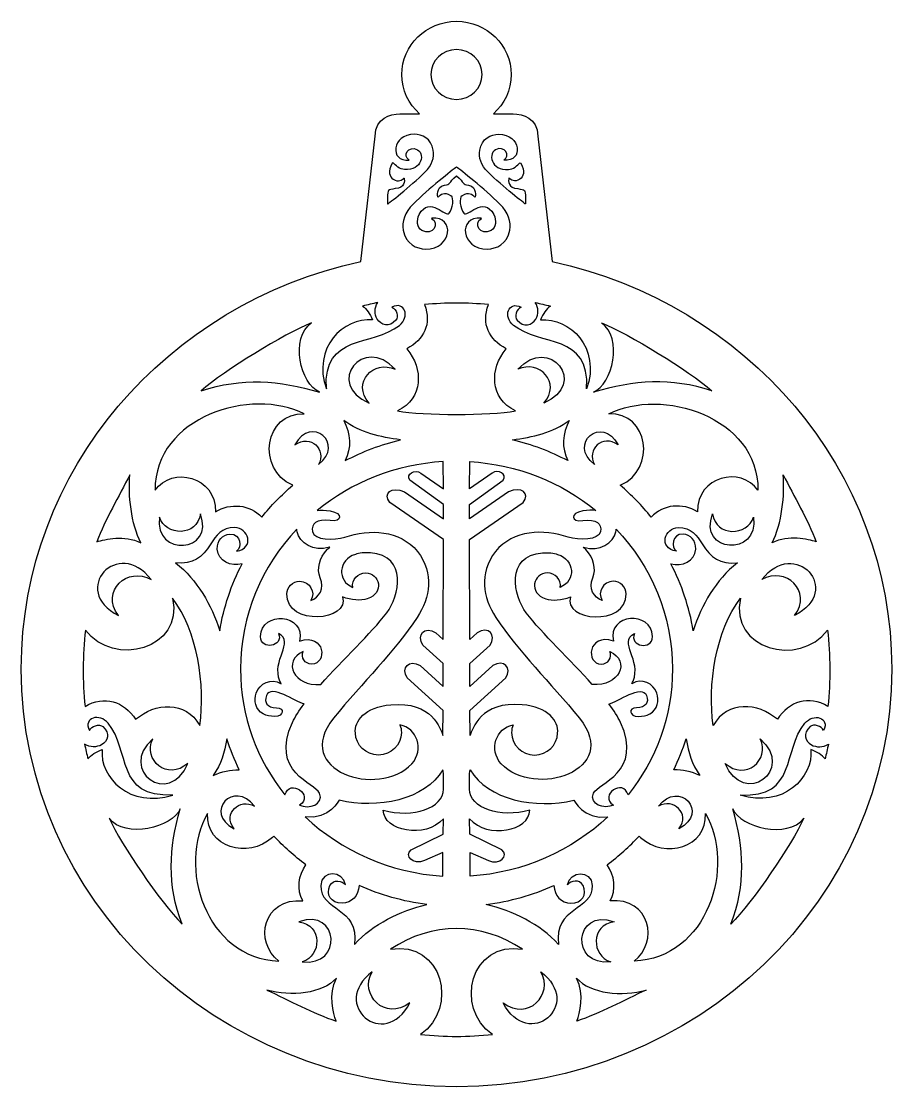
# Model space of a CAD drawing. Header units: centimetres. Extents: x -1 to 124, y -94 to 8.
# Drawn here: x 63.76 to 71.93, y -63.41 to -53.41 of the extents above; entities that cross this region are included whole.
import ezdxf

# ---------------------------------------------------------------- set-up
doc = ezdxf.new("R2010")
doc.units = ezdxf.units.CM
doc.header["$MEASUREMENT"] = 0
doc.layers.add('layer 1', color=7, linetype='Continuous')

msp = doc.modelspace()

# ---------------------------------------------------------------- linework, layer by layer
at = {"layer": 'layer 1', "color": 250}
for points, knots in [([(63.75733, -59.48548), (63.75733, -61.64847), (65.58525, -63.40239), (67.84198, -63.40713), (67.84198, -63.40713), (70.09871, -63.40239), (71.92663, -61.64847), (71.92663, -59.48548), (71.92663, -59.48548), (71.92663, -57.61791), (70.5639, -56.05541), (68.73909, -55.66032), (68.73909, -55.66032), (68.73909, -55.66032), (68.60687, -54.48497), (68.60687, -54.48497), (68.60687, -54.48497), (68.59901, -54.31297), (68.46616, -54.27706), (68.37303, -54.27573), (68.37303, -54.27573), (68.37303, -54.27573), (68.18838, -54.27546), (68.18838, -54.27546), (68.18838, -54.27546), (68.29093, -54.18411), (68.35526, -54.05275), (68.35526, -53.90677), (68.35526, -53.90677), (68.35526, -53.63082), (68.12546, -53.40713), (67.84198, -53.40713), (67.84198, -53.40713), (67.5585, -53.40713), (67.3287, -53.63082), (67.3287, -53.90677), (67.3287, -53.90677), (67.3287, -54.05275), (67.39303, -54.18411), (67.49558, -54.27546), (67.49558, -54.27546), (67.49558, -54.27546), (67.31093, -54.27573), (67.31093, -54.27573), (67.31093, -54.27573), (67.2178, -54.27706), (67.08495, -54.31297), (67.07709, -54.48497), (67.07709, -54.48497), (67.07709, -54.48497), (66.94487, -55.66032), (66.94487, -55.66032), (66.94487, -55.66032), (65.12006, -56.05541), (63.75733, -57.61791), (63.75733, -59.48548)], [0, 0, 0, 0, 0.0666667, 0.0666667, 0.0666667, 0.0666667, 0.1333333, 0.1333333, 0.1333333, 0.1333333, 0.2, 0.2, 0.2, 0.2, 0.2666667, 0.2666667, 0.2666667, 0.2666667, 0.3333333, 0.3333333, 0.3333333, 0.3333333, 0.4, 0.4, 0.4, 0.4, 0.4666667, 0.4666667, 0.4666667, 0.4666667, 0.5333333, 0.5333333, 0.5333333, 0.5333333, 0.6, 0.6, 0.6, 0.6, 0.6666667, 0.6666667, 0.6666667, 0.6666667, 0.7333333, 0.7333333, 0.7333333, 0.7333333, 0.8, 0.8, 0.8, 0.8, 0.8666667, 0.8666667, 0.8666667, 0.8666667, 1, 1, 1, 1]), ([(67.84198, -54.1406), (67.70932, -54.1406), (67.60178, -54.03591), (67.60178, -53.90677), (67.60178, -53.90677), (67.60178, -53.77763), (67.70932, -53.67295), (67.84198, -53.67295), (67.84198, -53.67295), (67.97464, -53.67295), (68.08218, -53.77763), (68.08218, -53.90677), (68.08218, -53.90677), (68.08218, -54.03591), (67.97464, -54.1406), (67.84198, -54.1406)], [0, 0, 0, 0, 0.2, 0.2, 0.2, 0.2, 0.4, 0.4, 0.4, 0.4, 0.6, 0.6, 0.6, 0.6, 1, 1, 1, 1]), ([(67.54496, -54.82357), (67.40843, -54.95862), (67.19715, -55.12129), (67.19715, -55.12129), (67.19715, -55.12129), (67.19715, -55.12129), (67.19572, -55.12022), (67.19572, -55.12022), (67.19572, -55.12022), (67.19572, -55.12022), (67.19572, -55.03748), (67.19572, -55.03748), (67.19572, -55.03748), (67.19572, -54.97934), (67.21014, -54.98906), (67.29688, -54.97198), (67.29688, -54.97198), (67.36846, -54.96178), (67.35364, -54.87346), (67.34727, -54.87893), (67.34727, -54.87893), (67.32961, -54.89416), (67.29979, -54.92243), (67.2467, -54.88902), (67.2467, -54.88902), (67.21785, -54.87086), (67.19269, -54.81164), (67.23906, -54.73902), (67.23906, -54.73902), (67.25037, -54.7213), (67.27365, -54.77863), (67.32353, -54.79183), (67.32353, -54.79183), (67.4975, -54.83786), (67.55866, -54.66098), (67.47566, -54.61377), (67.47566, -54.61377), (67.39047, -54.56531), (67.33037, -54.67287), (67.39909, -54.7092), (67.39909, -54.7092), (67.39986, -54.7096), (67.39893, -54.71046), (67.39876, -54.71047), (67.39876, -54.71047), (67.20924, -54.73026), (67.23589, -54.4636), (67.44736, -54.46776), (67.44736, -54.46776), (67.51609, -54.46914), (67.60487, -54.50507), (67.62408, -54.61783), (67.62408, -54.61783), (67.63507, -54.68234), (67.61267, -54.75659), (67.54496, -54.82357)], [0, 0, 0, 0, 0.0666667, 0.0666667, 0.0666667, 0.0666667, 0.1333333, 0.1333333, 0.1333333, 0.1333333, 0.2, 0.2, 0.2, 0.2, 0.2666667, 0.2666667, 0.2666667, 0.2666667, 0.3333333, 0.3333333, 0.3333333, 0.3333333, 0.4, 0.4, 0.4, 0.4, 0.4666667, 0.4666667, 0.4666667, 0.4666667, 0.5333333, 0.5333333, 0.5333333, 0.5333333, 0.6, 0.6, 0.6, 0.6, 0.6666667, 0.6666667, 0.6666667, 0.6666667, 0.7333333, 0.7333333, 0.7333333, 0.7333333, 0.8, 0.8, 0.8, 0.8, 0.8666667, 0.8666667, 0.8666667, 0.8666667, 1, 1, 1, 1]), ([(68.139, -54.82357), (68.27553, -54.95862), (68.48681, -55.12129), (68.48681, -55.12129), (68.48681, -55.12129), (68.48681, -55.12129), (68.48824, -55.12022), (68.48824, -55.12022), (68.48824, -55.12022), (68.48824, -55.12022), (68.48824, -55.03748), (68.48824, -55.03748), (68.48824, -55.03748), (68.48824, -54.97934), (68.47382, -54.98906), (68.38708, -54.97198), (68.38708, -54.97198), (68.3155, -54.96178), (68.33032, -54.87346), (68.33669, -54.87893), (68.33669, -54.87893), (68.35435, -54.89416), (68.38417, -54.92243), (68.43726, -54.88902), (68.43726, -54.88902), (68.46611, -54.87086), (68.49127, -54.81164), (68.4449, -54.73902), (68.4449, -54.73902), (68.43359, -54.7213), (68.41031, -54.77863), (68.36043, -54.79183), (68.36043, -54.79183), (68.18646, -54.83786), (68.1253, -54.66098), (68.2083, -54.61377), (68.2083, -54.61377), (68.29349, -54.56531), (68.35359, -54.67287), (68.28487, -54.7092), (68.28487, -54.7092), (68.2841, -54.7096), (68.28503, -54.71046), (68.2852, -54.71047), (68.2852, -54.71047), (68.47472, -54.73026), (68.44807, -54.4636), (68.2366, -54.46776), (68.2366, -54.46776), (68.16787, -54.46914), (68.07909, -54.50507), (68.05988, -54.61783), (68.05988, -54.61783), (68.04889, -54.68234), (68.07129, -54.75659), (68.139, -54.82357)], [0, 0, 0, 0, 0.0666667, 0.0666667, 0.0666667, 0.0666667, 0.1333333, 0.1333333, 0.1333333, 0.1333333, 0.2, 0.2, 0.2, 0.2, 0.2666667, 0.2666667, 0.2666667, 0.2666667, 0.3333333, 0.3333333, 0.3333333, 0.3333333, 0.4, 0.4, 0.4, 0.4, 0.4666667, 0.4666667, 0.4666667, 0.4666667, 0.5333333, 0.5333333, 0.5333333, 0.5333333, 0.6, 0.6, 0.6, 0.6, 0.6666667, 0.6666667, 0.6666667, 0.6666667, 0.7333333, 0.7333333, 0.7333333, 0.7333333, 0.8, 0.8, 0.8, 0.8, 0.8666667, 0.8666667, 0.8666667, 0.8666667, 1, 1, 1, 1]), ([(67.84198, -54.85904), (67.76231, -54.92263), (67.79112, -54.93784), (67.73004, -54.94596), (67.73004, -54.94596), (67.64495, -54.95726), (67.66265, -55.06293), (67.67021, -55.05642), (67.67021, -55.05642), (67.69119, -55.03837), (67.72658, -55.00479), (67.7896, -55.04445), (67.7896, -55.04445), (67.82386, -55.06601), (67.80478, -55.16051), (67.77433, -55.20821), (67.77433, -55.20821), (67.74387, -55.25591), (67.58827, -55.03683), (67.49287, -55.22024), (67.49287, -55.22024), (67.46407, -55.27562), (67.4695, -55.34371), (67.51781, -55.3712), (67.51781, -55.3712), (67.61894, -55.42872), (67.69026, -55.30104), (67.6087, -55.25791), (67.6087, -55.25791), (67.60779, -55.25744), (67.6089, -55.25641), (67.60908, -55.2564), (67.60908, -55.2564), (67.83408, -55.2329), (67.80242, -55.54946), (67.55139, -55.54452), (67.55139, -55.54452), (67.4698, -55.5429), (67.36441, -55.50026), (67.34161, -55.36639), (67.34161, -55.36639), (67.32857, -55.28979), (67.35516, -55.20166), (67.43553, -55.12214), (67.43553, -55.12214), (67.58228, -54.97699), (67.80178, -54.80497), (67.84198, -54.77372), (67.84198, -54.77372), (67.88218, -54.80497), (68.10168, -54.97699), (68.24843, -55.12214), (68.24843, -55.12214), (68.3288, -55.20166), (68.35539, -55.28979), (68.34235, -55.36639), (68.34235, -55.36639), (68.31955, -55.50026), (68.21416, -55.5429), (68.13257, -55.54452), (68.13257, -55.54452), (67.88154, -55.54946), (67.84988, -55.2329), (68.07488, -55.2564), (68.07488, -55.2564), (68.07506, -55.25641), (68.07617, -55.25744), (68.07526, -55.25791), (68.07526, -55.25791), (67.9937, -55.30104), (68.06502, -55.42872), (68.16615, -55.3712), (68.16615, -55.3712), (68.21446, -55.34371), (68.21989, -55.27562), (68.19109, -55.22024), (68.19109, -55.22024), (68.09569, -55.03683), (67.94009, -55.25591), (67.90963, -55.20821), (67.90963, -55.20821), (67.87918, -55.16051), (67.8601, -55.06601), (67.89436, -55.04445), (67.89436, -55.04445), (67.95738, -55.00479), (67.99277, -55.03837), (68.01375, -55.05642), (68.01375, -55.05642), (68.02131, -55.06293), (68.03901, -54.95726), (67.95392, -54.94596), (67.95392, -54.94596), (67.89284, -54.93784), (67.92165, -54.92263), (67.84198, -54.85904)], [0, 0, 0, 0, 0.04, 0.04, 0.04, 0.04, 0.08, 0.08, 0.08, 0.08, 0.12, 0.12, 0.12, 0.12, 0.16, 0.16, 0.16, 0.16, 0.2, 0.2, 0.2, 0.2, 0.24, 0.24, 0.24, 0.24, 0.28, 0.28, 0.28, 0.28, 0.32, 0.32, 0.32, 0.32, 0.36, 0.36, 0.36, 0.36, 0.4, 0.4, 0.4, 0.4, 0.44, 0.44, 0.44, 0.44, 0.48, 0.48, 0.48, 0.48, 0.52, 0.52, 0.52, 0.52, 0.56, 0.56, 0.56, 0.56, 0.6, 0.6, 0.6, 0.6, 0.64, 0.64, 0.64, 0.64, 0.68, 0.68, 0.68, 0.68, 0.72, 0.72, 0.72, 0.72, 0.76, 0.76, 0.76, 0.76, 0.8, 0.8, 0.8, 0.8, 0.84, 0.84, 0.84, 0.84, 0.88, 0.88, 0.88, 0.88, 0.92, 0.92, 0.92, 0.92, 1, 1, 1, 1]), ([(67.30664, -56.26119), (67.05776, -56.46098), (66.58718, -56.33678), (66.6205, -56.85801), (66.6205, -56.85801), (66.48366, -56.47025), (66.78196, -56.18513), (67.05312, -56.20877), (67.05312, -56.20877), (67.03009, -56.14996), (66.99788, -56.10806), (66.9603, -56.07995), (66.9603, -56.07995), (67.00745, -56.06801), (67.05503, -56.05716), (67.1029, -56.04706), (67.1029, -56.04706), (67.06931, -56.09696), (67.07097, -56.15884), (67.09823, -56.20252), (67.09823, -56.20252), (67.13264, -56.25763), (67.2101, -56.28468), (67.27332, -56.21233), (67.27332, -56.21233), (67.30114, -56.18052), (67.28035, -56.10701), (67.23587, -56.08971), (67.23587, -56.08971), (67.35939, -56.02888), (67.40589, -56.18148), (67.30664, -56.26119)], [0, 0, 0, 0, 0.1111111, 0.1111111, 0.1111111, 0.1111111, 0.2222222, 0.2222222, 0.2222222, 0.2222222, 0.3333333, 0.3333333, 0.3333333, 0.3333333, 0.4444444, 0.4444444, 0.4444444, 0.4444444, 0.5555556, 0.5555556, 0.5555556, 0.5555556, 0.6666667, 0.6666667, 0.6666667, 0.6666667, 0.7777778, 0.7777778, 0.7777778, 0.7777778, 1, 1, 1, 1]), ([(67.2888, -57.06312), (67.53202, -56.94743), (67.53193, -56.66942), (67.37546, -56.48141), (67.37546, -56.48141), (67.53575, -56.39266), (67.61318, -56.24939), (67.54082, -56.06609), (67.54082, -56.06609), (67.74507, -56.04737), (67.93889, -56.04737), (68.14314, -56.06609), (68.14314, -56.06609), (68.07078, -56.24939), (68.14821, -56.39266), (68.3085, -56.48141), (68.3085, -56.48141), (68.15203, -56.66942), (68.15194, -56.94743), (68.39516, -57.06312), (68.39516, -57.06312), (68.15589, -57.10953), (67.52807, -57.10953), (67.2888, -57.06312)], [0, 0, 0, 0, 0.1428571, 0.1428571, 0.1428571, 0.1428571, 0.2857143, 0.2857143, 0.2857143, 0.2857143, 0.4285714, 0.4285714, 0.4285714, 0.4285714, 0.5714286, 0.5714286, 0.5714286, 0.5714286, 0.7142857, 0.7142857, 0.7142857, 0.7142857, 1, 1, 1, 1]), ([(68.37732, -56.26119), (68.6262, -56.46098), (69.09678, -56.33678), (69.06346, -56.85801), (69.06346, -56.85801), (69.2003, -56.47025), (68.902, -56.18513), (68.63084, -56.20877), (68.63084, -56.20877), (68.65387, -56.14996), (68.68608, -56.10806), (68.72366, -56.07995), (68.72366, -56.07995), (68.67651, -56.06801), (68.62893, -56.05716), (68.58106, -56.04706), (68.58106, -56.04706), (68.61465, -56.09696), (68.61299, -56.15884), (68.58573, -56.20252), (68.58573, -56.20252), (68.55132, -56.25763), (68.47386, -56.28468), (68.41064, -56.21233), (68.41064, -56.21233), (68.38282, -56.18052), (68.40361, -56.10701), (68.44809, -56.08971), (68.44809, -56.08971), (68.32457, -56.02888), (68.27807, -56.18148), (68.37732, -56.26119)], [0, 0, 0, 0, 0.1111111, 0.1111111, 0.1111111, 0.1111111, 0.2222222, 0.2222222, 0.2222222, 0.2222222, 0.3333333, 0.3333333, 0.3333333, 0.3333333, 0.4444444, 0.4444444, 0.4444444, 0.4444444, 0.5555556, 0.5555556, 0.5555556, 0.5555556, 0.6666667, 0.6666667, 0.6666667, 0.6666667, 0.7777778, 0.7777778, 0.7777778, 0.7777778, 1, 1, 1, 1]), ([(65.44499, -56.8771), (65.66506, -56.68337), (66.22096, -56.34265), (66.48184, -56.23676), (66.48184, -56.23676), (66.27652, -56.3817), (66.37559, -56.81164), (66.55736, -56.8885), (66.55736, -56.8885), (66.17877, -56.77549), (65.82531, -56.74798), (65.44499, -56.8771)], [0, 0, 0, 0, 0.25, 0.25, 0.25, 0.25, 0.5, 0.5, 0.5, 0.5, 1, 1, 1, 1]), ([(70.23897, -56.8771), (70.0189, -56.68337), (69.463, -56.34265), (69.20212, -56.23676), (69.20212, -56.23676), (69.40744, -56.3817), (69.30837, -56.81164), (69.1266, -56.8885), (69.1266, -56.8885), (69.50519, -56.77549), (69.85865, -56.74798), (70.23897, -56.8771)], [0, 0, 0, 0, 0.25, 0.25, 0.25, 0.25, 0.5, 0.5, 0.5, 0.5, 1, 1, 1, 1]), ([(67.26499, -56.67364), (67.06719, -56.57889), (66.8519, -56.80011), (67.02315, -56.99039), (67.02315, -56.99039), (66.59784, -56.81215), (66.97035, -56.34508), (67.26499, -56.67364)], [0, 0, 0, 0, 0.3333333, 0.3333333, 0.3333333, 0.3333333, 1, 1, 1, 1]), ([(68.41897, -56.67364), (68.61677, -56.57889), (68.83206, -56.80011), (68.66081, -56.99039), (68.66081, -56.99039), (69.08612, -56.81215), (68.71361, -56.34508), (68.41897, -56.67364)], [0, 0, 0, 0, 0.3333333, 0.3333333, 0.3333333, 0.3333333, 1, 1, 1, 1]), ([(65.58049, -58.01116), (65.58501, -57.67688), (65.17492, -57.57844), (65.01271, -57.80952), (65.01271, -57.80952), (65.00703, -57.11581), (65.9247, -56.83827), (66.4114, -57.0925), (66.4114, -57.0925), (66.04209, -57.07304), (65.95873, -57.61146), (66.30441, -57.7624), (66.30441, -57.7624), (66.19854, -57.85346), (66.10111, -57.95359), (66.0134, -58.06144), (66.0134, -58.06144), (65.90436, -57.93996), (65.71661, -57.9252), (65.58049, -58.01116)], [0, 0, 0, 0, 0.1666667, 0.1666667, 0.1666667, 0.1666667, 0.3333333, 0.3333333, 0.3333333, 0.3333333, 0.5, 0.5, 0.5, 0.5, 0.6666667, 0.6666667, 0.6666667, 0.6666667, 1, 1, 1, 1]), ([(70.10347, -58.01116), (70.09895, -57.67688), (70.50904, -57.57844), (70.67125, -57.80952), (70.67125, -57.80952), (70.67693, -57.11581), (69.75926, -56.83827), (69.27256, -57.0925), (69.27256, -57.0925), (69.64187, -57.07304), (69.72523, -57.61146), (69.37955, -57.7624), (69.37955, -57.7624), (69.48542, -57.85346), (69.58285, -57.95359), (69.67056, -58.06144), (69.67056, -58.06144), (69.7796, -57.93996), (69.96735, -57.9252), (70.10347, -58.01116)], [0, 0, 0, 0, 0.1666667, 0.1666667, 0.1666667, 0.1666667, 0.3333333, 0.3333333, 0.3333333, 0.3333333, 0.5, 0.5, 0.5, 0.5, 0.6666667, 0.6666667, 0.6666667, 0.6666667, 1, 1, 1, 1]), ([(66.32563, -57.38401), (66.47523, -57.09621), (66.80148, -57.37586), (66.54734, -57.56617), (66.54734, -57.56617), (66.62562, -57.43286), (66.47282, -57.27336), (66.32563, -57.38401)], [0, 0, 0, 0, 0.3333333, 0.3333333, 0.3333333, 0.3333333, 1, 1, 1, 1]), ([(69.35833, -57.38401), (69.20873, -57.09621), (68.88248, -57.37586), (69.13662, -57.56617), (69.13662, -57.56617), (69.05834, -57.43286), (69.21114, -57.27336), (69.35833, -57.38401)], [0, 0, 0, 0, 0.3333333, 0.3333333, 0.3333333, 0.3333333, 1, 1, 1, 1]), ([(67.31718, -57.33518), (67.13398, -57.37984), (66.95956, -57.44603), (66.79688, -57.53083), (66.79688, -57.53083), (66.85834, -57.4143), (66.84606, -57.27568), (66.78354, -57.15252), (66.78354, -57.15252), (66.93462, -57.27012), (67.13141, -57.31058), (67.31718, -57.33518)], [0, 0, 0, 0, 0.25, 0.25, 0.25, 0.25, 0.5, 0.5, 0.5, 0.5, 1, 1, 1, 1]), ([(68.36678, -57.33518), (68.54998, -57.37984), (68.7244, -57.44603), (68.88708, -57.53083), (68.88708, -57.53083), (68.82562, -57.4143), (68.8379, -57.27568), (68.90042, -57.15252), (68.90042, -57.15252), (68.74934, -57.27012), (68.55255, -57.31058), (68.36678, -57.33518)], [0, 0, 0, 0, 0.25, 0.25, 0.25, 0.25, 0.5, 0.5, 0.5, 0.5, 1, 1, 1, 1]), ([(67.31135, -60.01129), (67.47335, -60.04184), (67.53888, -60.24005), (67.42367, -60.3767), (67.42367, -60.3767), (67.10468, -60.70683), (66.29352, -60.44033), (66.68801, -59.94871), (66.68801, -59.94871), (66.96183, -59.60741), (67.26151, -59.32798), (67.47131, -59.00283), (67.47131, -59.00283), (67.59554, -58.81032), (67.6347, -58.59669), (67.47641, -58.38246), (67.47641, -58.38246), (67.30876, -58.1817), (67.02679, -58.16896), (66.79267, -58.24899), (66.79267, -58.24899), (66.69622, -58.28195), (66.5048, -58.27759), (66.49004, -58.19576), (66.49004, -58.19576), (66.47679, -58.12222), (66.52708, -58.07441), (66.65517, -58.09423), (66.65517, -58.09423), (66.76834, -58.11176), (66.78077, -58.02185), (66.65499, -58.00299), (66.65499, -58.00299), (66.61129, -57.99646), (66.57052, -57.99431), (66.53297, -57.99861), (66.53297, -57.99861), (66.85661, -57.73518), (67.26731, -57.56701), (67.71798, -57.5393), (67.71798, -57.5393), (67.71798, -57.5393), (67.71888, -57.79599), (67.71888, -57.79599), (67.71888, -57.79599), (67.71888, -57.79599), (67.50775, -57.64902), (67.50775, -57.64902), (67.50775, -57.64902), (67.45136, -57.60417), (67.3628, -57.65902), (67.40384, -57.71267), (67.40384, -57.71267), (67.40384, -57.71267), (67.71982, -57.94294), (67.71982, -57.94294), (67.71982, -57.94294), (67.71982, -57.94294), (67.71844, -58.07549), (67.71844, -58.07549), (67.71844, -58.07549), (67.71844, -58.07549), (67.35259, -57.82342), (67.35259, -57.82342), (67.35259, -57.82342), (67.23228, -57.76788), (67.14772, -57.84198), (67.21498, -57.92264), (67.21498, -57.92264), (67.21498, -57.92264), (67.72038, -58.27087), (67.72038, -58.27087), (67.72038, -58.27087), (67.72038, -58.27087), (67.71744, -59.2099), (67.71744, -59.2099), (67.71744, -59.2099), (67.71744, -59.2099), (67.6472, -59.14586), (67.6472, -59.14586), (67.6472, -59.14586), (67.5407, -59.08081), (67.46587, -59.16759), (67.52539, -59.26203), (67.52539, -59.26203), (67.52539, -59.26203), (67.71673, -59.43644), (67.71673, -59.43644), (67.71673, -59.43644), (67.71673, -59.43644), (67.71605, -59.65051), (67.71605, -59.65051), (67.71605, -59.65051), (67.71605, -59.65051), (67.50069, -59.45421), (67.50069, -59.45421), (67.50069, -59.45421), (67.39419, -59.38915), (67.31935, -59.47593), (67.37888, -59.57039), (67.37888, -59.57039), (67.37888, -59.57039), (67.71534, -59.87708), (67.71534, -59.87708), (67.71534, -59.87708), (67.71534, -59.87708), (67.71461, -60.11207), (67.71461, -60.11207), (67.71461, -60.11207), (67.69124, -60.04969), (67.6146, -59.78714), (67.22718, -59.82147), (67.22718, -59.82147), (66.97698, -59.84366), (66.88137, -59.97667), (66.89339, -60.0882), (66.89339, -60.0882), (66.89575, -60.20213), (66.99137, -60.29379), (67.10898, -60.29379), (67.10898, -60.29379), (67.22806, -60.29379), (67.32461, -60.1998), (67.32461, -60.08389), (67.32461, -60.08389), (67.32461, -60.05837), (67.31993, -60.03391), (67.31135, -60.01129)], [0, 0, 0, 0, 0.030303, 0.030303, 0.030303, 0.030303, 0.0606061, 0.0606061, 0.0606061, 0.0606061, 0.0909091, 0.0909091, 0.0909091, 0.0909091, 0.1212121, 0.1212121, 0.1212121, 0.1212121, 0.1515152, 0.1515152, 0.1515152, 0.1515152, 0.1818182, 0.1818182, 0.1818182, 0.1818182, 0.2121212, 0.2121212, 0.2121212, 0.2121212, 0.2424242, 0.2424242, 0.2424242, 0.2424242, 0.2727273, 0.2727273, 0.2727273, 0.2727273, 0.3030303, 0.3030303, 0.3030303, 0.3030303, 0.3333333, 0.3333333, 0.3333333, 0.3333333, 0.3636364, 0.3636364, 0.3636364, 0.3636364, 0.3939394, 0.3939394, 0.3939394, 0.3939394, 0.4242424, 0.4242424, 0.4242424, 0.4242424, 0.4545455, 0.4545455, 0.4545455, 0.4545455, 0.4848485, 0.4848485, 0.4848485, 0.4848485, 0.5151515, 0.5151515, 0.5151515, 0.5151515, 0.5454545, 0.5454545, 0.5454545, 0.5454545, 0.5757576, 0.5757576, 0.5757576, 0.5757576, 0.6060606, 0.6060606, 0.6060606, 0.6060606, 0.6363636, 0.6363636, 0.6363636, 0.6363636, 0.6666667, 0.6666667, 0.6666667, 0.6666667, 0.6969697, 0.6969697, 0.6969697, 0.6969697, 0.7272727, 0.7272727, 0.7272727, 0.7272727, 0.7575758, 0.7575758, 0.7575758, 0.7575758, 0.7878788, 0.7878788, 0.7878788, 0.7878788, 0.8181818, 0.8181818, 0.8181818, 0.8181818, 0.8484848, 0.8484848, 0.8484848, 0.8484848, 0.8787879, 0.8787879, 0.8787879, 0.8787879, 0.9090909, 0.9090909, 0.9090909, 0.9090909, 0.9393939, 0.9393939, 0.9393939, 0.9393939, 1, 1, 1, 1]), ([(68.37261, -60.01129), (68.21061, -60.04184), (68.14508, -60.24005), (68.26029, -60.3767), (68.26029, -60.3767), (68.57928, -60.70683), (69.39044, -60.44033), (68.99595, -59.94871), (68.99595, -59.94871), (68.72213, -59.60741), (68.42245, -59.32798), (68.21265, -59.00283), (68.21265, -59.00283), (68.08842, -58.81032), (68.04926, -58.59669), (68.20755, -58.38246), (68.20755, -58.38246), (68.3752, -58.1817), (68.65717, -58.16896), (68.89129, -58.24899), (68.89129, -58.24899), (68.98774, -58.28195), (69.17916, -58.27759), (69.19392, -58.19576), (69.19392, -58.19576), (69.20717, -58.12222), (69.15688, -58.07441), (69.02879, -58.09423), (69.02879, -58.09423), (68.91562, -58.11176), (68.90319, -58.02185), (69.02897, -58.00299), (69.02897, -58.00299), (69.07267, -57.99646), (69.11344, -57.99431), (69.15099, -57.99861), (69.15099, -57.99861), (68.82735, -57.73518), (68.41665, -57.56701), (67.96598, -57.5393), (67.96598, -57.5393), (67.96598, -57.5393), (67.96508, -57.79599), (67.96508, -57.79599), (67.96508, -57.79599), (67.96508, -57.79599), (68.17621, -57.64902), (68.17621, -57.64902), (68.17621, -57.64902), (68.2326, -57.60417), (68.32116, -57.65902), (68.28012, -57.71267), (68.28012, -57.71267), (68.28012, -57.71267), (67.96414, -57.94294), (67.96414, -57.94294), (67.96414, -57.94294), (67.96414, -57.94294), (67.96552, -58.07549), (67.96552, -58.07549), (67.96552, -58.07549), (67.96552, -58.07549), (68.33137, -57.82342), (68.33137, -57.82342), (68.33137, -57.82342), (68.45168, -57.76788), (68.53624, -57.84198), (68.46898, -57.92264), (68.46898, -57.92264), (68.46898, -57.92264), (67.96358, -58.27087), (67.96358, -58.27087), (67.96358, -58.27087), (67.96358, -58.27087), (67.96652, -59.2099), (67.96652, -59.2099), (67.96652, -59.2099), (67.96652, -59.2099), (68.03676, -59.14586), (68.03676, -59.14586), (68.03676, -59.14586), (68.14326, -59.08081), (68.21809, -59.16759), (68.15857, -59.26203), (68.15857, -59.26203), (68.15857, -59.26203), (67.96723, -59.43644), (67.96723, -59.43644), (67.96723, -59.43644), (67.96723, -59.43644), (67.96791, -59.65051), (67.96791, -59.65051), (67.96791, -59.65051), (67.96791, -59.65051), (68.18327, -59.45421), (68.18327, -59.45421), (68.18327, -59.45421), (68.28977, -59.38915), (68.36461, -59.47593), (68.30508, -59.57039), (68.30508, -59.57039), (68.30508, -59.57039), (67.96862, -59.87708), (67.96862, -59.87708), (67.96862, -59.87708), (67.96862, -59.87708), (67.96935, -60.11207), (67.96935, -60.11207), (67.96935, -60.11207), (67.99272, -60.04969), (68.06936, -59.78714), (68.45678, -59.82147), (68.45678, -59.82147), (68.70698, -59.84366), (68.80259, -59.97667), (68.79057, -60.0882), (68.79057, -60.0882), (68.78821, -60.20213), (68.69259, -60.29379), (68.57498, -60.29379), (68.57498, -60.29379), (68.4559, -60.29379), (68.35935, -60.1998), (68.35935, -60.08389), (68.35935, -60.08389), (68.35935, -60.05837), (68.36403, -60.03391), (68.37261, -60.01129)], [0, 0, 0, 0, 0.030303, 0.030303, 0.030303, 0.030303, 0.0606061, 0.0606061, 0.0606061, 0.0606061, 0.0909091, 0.0909091, 0.0909091, 0.0909091, 0.1212121, 0.1212121, 0.1212121, 0.1212121, 0.1515152, 0.1515152, 0.1515152, 0.1515152, 0.1818182, 0.1818182, 0.1818182, 0.1818182, 0.2121212, 0.2121212, 0.2121212, 0.2121212, 0.2424242, 0.2424242, 0.2424242, 0.2424242, 0.2727273, 0.2727273, 0.2727273, 0.2727273, 0.3030303, 0.3030303, 0.3030303, 0.3030303, 0.3333333, 0.3333333, 0.3333333, 0.3333333, 0.3636364, 0.3636364, 0.3636364, 0.3636364, 0.3939394, 0.3939394, 0.3939394, 0.3939394, 0.4242424, 0.4242424, 0.4242424, 0.4242424, 0.4545455, 0.4545455, 0.4545455, 0.4545455, 0.4848485, 0.4848485, 0.4848485, 0.4848485, 0.5151515, 0.5151515, 0.5151515, 0.5151515, 0.5454545, 0.5454545, 0.5454545, 0.5454545, 0.5757576, 0.5757576, 0.5757576, 0.5757576, 0.6060606, 0.6060606, 0.6060606, 0.6060606, 0.6363636, 0.6363636, 0.6363636, 0.6363636, 0.6666667, 0.6666667, 0.6666667, 0.6666667, 0.6969697, 0.6969697, 0.6969697, 0.6969697, 0.7272727, 0.7272727, 0.7272727, 0.7272727, 0.7575758, 0.7575758, 0.7575758, 0.7575758, 0.7878788, 0.7878788, 0.7878788, 0.7878788, 0.8181818, 0.8181818, 0.8181818, 0.8181818, 0.8484848, 0.8484848, 0.8484848, 0.8484848, 0.8787879, 0.8787879, 0.8787879, 0.8787879, 0.9090909, 0.9090909, 0.9090909, 0.9090909, 0.9393939, 0.9393939, 0.9393939, 0.9393939, 1, 1, 1, 1]), ([(64.88051, -58.3019), (64.72075, -58.22474), (64.54486, -58.26883), (64.46672, -58.29257), (64.46672, -58.29257), (64.54355, -58.08609), (64.67411, -57.86362), (64.77587, -57.6645), (64.77587, -57.6645), (64.76026, -57.84573), (64.78686, -58.12888), (64.88051, -58.3019)], [0, 0, 0, 0, 0.25, 0.25, 0.25, 0.25, 0.5, 0.5, 0.5, 0.5, 1, 1, 1, 1]), ([(70.80345, -58.3019), (70.96321, -58.22474), (71.1391, -58.26883), (71.21724, -58.29257), (71.21724, -58.29257), (71.14041, -58.08609), (71.00985, -57.86362), (70.90809, -57.6645), (70.90809, -57.6645), (70.9237, -57.84573), (70.8971, -58.12888), (70.80345, -58.3019)], [0, 0, 0, 0, 0.25, 0.25, 0.25, 0.25, 0.5, 0.5, 0.5, 0.5, 1, 1, 1, 1]), ([(65.43769, -58.03001), (65.57919, -58.39869), (65.00283, -58.43652), (65.05368, -58.06238), (65.05368, -58.06238), (65.11089, -58.24071), (65.40862, -58.24705), (65.43769, -58.03001)], [0, 0, 0, 0, 0.3333333, 0.3333333, 0.3333333, 0.3333333, 1, 1, 1, 1]), ([(70.24627, -58.03001), (70.10477, -58.39869), (70.68113, -58.43652), (70.63028, -58.06238), (70.63028, -58.06238), (70.57307, -58.24071), (70.27534, -58.24705), (70.24627, -58.03001)], [0, 0, 0, 0, 0.3333333, 0.3333333, 0.3333333, 0.3333333, 1, 1, 1, 1]), ([(65.20577, -58.49074), (65.37176, -58.50508), (65.4517, -58.44368), (65.53636, -58.31184), (65.53636, -58.31184), (65.58654, -58.23371), (65.63614, -58.15928), (65.75956, -58.15844), (65.75956, -58.15844), (65.88812, -58.15754), (65.95151, -58.35178), (65.77702, -58.38206), (65.77702, -58.38206), (65.82746, -58.34689), (65.82622, -58.21659), (65.71331, -58.22098), (65.71331, -58.22098), (65.64714, -58.22355), (65.59517, -58.27788), (65.59718, -58.36052), (65.59718, -58.36052), (65.60001, -58.47674), (65.72897, -58.52662), (65.82912, -58.49903), (65.82912, -58.49903), (65.72875, -58.69414), (65.65708, -58.90563), (65.61926, -59.12823), (65.61926, -59.12823), (65.54386, -58.88354), (65.40956, -58.65085), (65.20577, -58.49074)], [0, 0, 0, 0, 0.1111111, 0.1111111, 0.1111111, 0.1111111, 0.2222222, 0.2222222, 0.2222222, 0.2222222, 0.3333333, 0.3333333, 0.3333333, 0.3333333, 0.4444444, 0.4444444, 0.4444444, 0.4444444, 0.5555556, 0.5555556, 0.5555556, 0.5555556, 0.6666667, 0.6666667, 0.6666667, 0.6666667, 0.7777778, 0.7777778, 0.7777778, 0.7777778, 1, 1, 1, 1]), ([(67.18751, -58.95957), (67.03902, -59.15231), (66.77372, -59.40299), (66.56707, -59.63142), (66.56707, -59.63142), (66.31355, -59.65333), (66.2037, -59.41384), (66.40311, -59.32091), (66.40311, -59.32091), (66.37679, -59.37747), (66.42028, -59.4408), (66.48261, -59.4408), (66.48261, -59.4408), (66.63021, -59.4408), (66.61323, -59.14577), (66.36778, -59.22378), (66.36778, -59.22378), (66.43304, -58.96712), (66.00388, -58.9342), (66.00388, -59.18245), (66.00388, -59.18245), (66.00388, -59.31525), (66.22109, -59.2766), (66.17268, -59.15234), (66.17268, -59.15234), (66.32612, -59.24036), (66.10233, -59.39926), (66.18481, -59.60175), (66.18481, -59.60175), (66.18798, -59.60954), (66.20258, -59.62955), (66.19524, -59.62481), (66.19524, -59.62481), (66.10111, -59.5641), (65.99547, -59.62325), (65.96157, -59.71207), (65.96157, -59.71207), (65.93552, -59.78037), (65.95756, -59.86905), (66.02769, -59.90849), (66.02769, -59.90849), (66.05728, -59.92511), (66.09316, -59.93142), (66.13392, -59.93155), (66.13392, -59.93155), (66.22298, -59.93184), (66.23172, -59.84933), (66.15151, -59.84959), (66.15151, -59.84959), (66.06069, -59.84986), (66.03569, -59.80001), (66.05874, -59.73574), (66.05874, -59.73574), (66.09911, -59.62328), (66.33081, -59.79631), (66.4121, -59.81501), (66.4121, -59.81501), (66.36465, -59.87705), (66.32661, -59.93519), (66.30249, -59.98738), (66.30249, -59.98738), (66.08538, -60.45709), (66.51657, -60.55811), (66.55615, -60.65251), (66.55615, -60.65251), (66.60043, -60.75724), (66.45313, -60.80566), (66.36996, -60.76375), (66.36996, -60.76375), (66.50951, -60.67201), (66.27506, -60.50932), (66.23184, -60.66799), (66.23184, -60.66799), (65.97016, -60.3399), (65.81467, -59.92998), (65.81467, -59.4852), (65.81467, -59.4852), (65.81467, -58.98057), (66.01474, -58.52067), (66.34307, -58.17445), (66.34307, -58.17445), (66.34314, -58.18307), (66.34403, -58.19167), (66.34578, -58.20012), (66.34578, -58.20012), (66.36696, -58.30219), (66.49832, -58.38802), (66.64943, -58.34349), (66.64943, -58.34349), (66.66122, -58.34002), (66.63457, -58.35824), (66.62775, -58.36586), (66.62775, -58.36586), (66.55658, -58.44552), (66.52758, -58.54517), (66.56259, -58.62948), (66.56259, -58.62948), (66.60594, -58.73384), (66.55297, -58.81386), (66.47396, -58.84348), (66.47396, -58.84348), (66.52381, -58.76463), (66.46421, -58.66361), (66.37063, -58.66361), (66.37063, -58.66361), (66.30366, -58.66361), (66.24938, -58.71647), (66.24938, -58.78166), (66.24938, -58.78166), (66.24938, -59.092), (66.84626, -59.03709), (66.77253, -58.80852), (66.77253, -58.80852), (66.85795, -58.84449), (66.94258, -58.84606), (67.00503, -58.82671), (67.00503, -58.82671), (67.17002, -58.77554), (67.12184, -58.58456), (66.98836, -58.58456), (66.98836, -58.58456), (66.91541, -58.58456), (66.85688, -58.64796), (66.86855, -58.72081), (66.86855, -58.72081), (66.71893, -58.65746), (66.73092, -58.46212), (66.89258, -58.41102), (66.89258, -58.41102), (66.92886, -58.39955), (66.98001, -58.39138), (67.03419, -58.3958), (67.03419, -58.3958), (67.38873, -58.42467), (67.30749, -58.80378), (67.18751, -58.95957)], [0, 0, 0, 0, 0.0285714, 0.0285714, 0.0285714, 0.0285714, 0.0571429, 0.0571429, 0.0571429, 0.0571429, 0.0857143, 0.0857143, 0.0857143, 0.0857143, 0.1142857, 0.1142857, 0.1142857, 0.1142857, 0.1428571, 0.1428571, 0.1428571, 0.1428571, 0.1714286, 0.1714286, 0.1714286, 0.1714286, 0.2, 0.2, 0.2, 0.2, 0.2285714, 0.2285714, 0.2285714, 0.2285714, 0.2571429, 0.2571429, 0.2571429, 0.2571429, 0.2857143, 0.2857143, 0.2857143, 0.2857143, 0.3142857, 0.3142857, 0.3142857, 0.3142857, 0.3428571, 0.3428571, 0.3428571, 0.3428571, 0.3714286, 0.3714286, 0.3714286, 0.3714286, 0.4, 0.4, 0.4, 0.4, 0.4285714, 0.4285714, 0.4285714, 0.4285714, 0.4571429, 0.4571429, 0.4571429, 0.4571429, 0.4857143, 0.4857143, 0.4857143, 0.4857143, 0.5142857, 0.5142857, 0.5142857, 0.5142857, 0.5428571, 0.5428571, 0.5428571, 0.5428571, 0.5714286, 0.5714286, 0.5714286, 0.5714286, 0.6, 0.6, 0.6, 0.6, 0.6285714, 0.6285714, 0.6285714, 0.6285714, 0.6571429, 0.6571429, 0.6571429, 0.6571429, 0.6857143, 0.6857143, 0.6857143, 0.6857143, 0.7142857, 0.7142857, 0.7142857, 0.7142857, 0.7428571, 0.7428571, 0.7428571, 0.7428571, 0.7714286, 0.7714286, 0.7714286, 0.7714286, 0.8, 0.8, 0.8, 0.8, 0.8285714, 0.8285714, 0.8285714, 0.8285714, 0.8571429, 0.8571429, 0.8571429, 0.8571429, 0.8857143, 0.8857143, 0.8857143, 0.8857143, 0.9142857, 0.9142857, 0.9142857, 0.9142857, 0.9428571, 0.9428571, 0.9428571, 0.9428571, 1, 1, 1, 1]), ([(68.49645, -58.95957), (68.64494, -59.15231), (68.91024, -59.40299), (69.11689, -59.63142), (69.11689, -59.63142), (69.37041, -59.65333), (69.48026, -59.41384), (69.28085, -59.32091), (69.28085, -59.32091), (69.30717, -59.37747), (69.26368, -59.4408), (69.20135, -59.4408), (69.20135, -59.4408), (69.05375, -59.4408), (69.07073, -59.14577), (69.31618, -59.22378), (69.31618, -59.22378), (69.25092, -58.96712), (69.68008, -58.9342), (69.68008, -59.18245), (69.68008, -59.18245), (69.68008, -59.31525), (69.46287, -59.2766), (69.51128, -59.15234), (69.51128, -59.15234), (69.35784, -59.24036), (69.58163, -59.39926), (69.49915, -59.60175), (69.49915, -59.60175), (69.49598, -59.60954), (69.48138, -59.62955), (69.48872, -59.62481), (69.48872, -59.62481), (69.58285, -59.5641), (69.68849, -59.62325), (69.72239, -59.71207), (69.72239, -59.71207), (69.74844, -59.78037), (69.7264, -59.86905), (69.65627, -59.90849), (69.65627, -59.90849), (69.62668, -59.92511), (69.5908, -59.93142), (69.55004, -59.93155), (69.55004, -59.93155), (69.46098, -59.93184), (69.45224, -59.84933), (69.53245, -59.84959), (69.53245, -59.84959), (69.62327, -59.84986), (69.64827, -59.80001), (69.62522, -59.73574), (69.62522, -59.73574), (69.58485, -59.62328), (69.35315, -59.79631), (69.27186, -59.81501), (69.27186, -59.81501), (69.31931, -59.87705), (69.35735, -59.93519), (69.38147, -59.98738), (69.38147, -59.98738), (69.59858, -60.45709), (69.16739, -60.55811), (69.12781, -60.65251), (69.12781, -60.65251), (69.08353, -60.75724), (69.23083, -60.80566), (69.314, -60.76375), (69.314, -60.76375), (69.17445, -60.67201), (69.4089, -60.50932), (69.45212, -60.66799), (69.45212, -60.66799), (69.7138, -60.3399), (69.86929, -59.92998), (69.86929, -59.4852), (69.86929, -59.4852), (69.86929, -58.98057), (69.66922, -58.52067), (69.34089, -58.17445), (69.34089, -58.17445), (69.34082, -58.18307), (69.33993, -58.19167), (69.33818, -58.20012), (69.33818, -58.20012), (69.317, -58.30219), (69.18564, -58.38802), (69.03453, -58.34349), (69.03453, -58.34349), (69.02274, -58.34002), (69.04939, -58.35824), (69.05621, -58.36586), (69.05621, -58.36586), (69.12738, -58.44552), (69.15638, -58.54517), (69.12137, -58.62948), (69.12137, -58.62948), (69.07802, -58.73384), (69.13099, -58.81386), (69.21, -58.84348), (69.21, -58.84348), (69.16015, -58.76463), (69.21975, -58.66361), (69.31333, -58.66361), (69.31333, -58.66361), (69.3803, -58.66361), (69.43458, -58.71647), (69.43458, -58.78166), (69.43458, -58.78166), (69.43458, -59.092), (68.8377, -59.03709), (68.91143, -58.80852), (68.91143, -58.80852), (68.82601, -58.84449), (68.74138, -58.84606), (68.67893, -58.82671), (68.67893, -58.82671), (68.51394, -58.77554), (68.56212, -58.58456), (68.6956, -58.58456), (68.6956, -58.58456), (68.76855, -58.58456), (68.82708, -58.64796), (68.81541, -58.72081), (68.81541, -58.72081), (68.96503, -58.65746), (68.95304, -58.46212), (68.79138, -58.41102), (68.79138, -58.41102), (68.7551, -58.39955), (68.70395, -58.39138), (68.64977, -58.3958), (68.64977, -58.3958), (68.29523, -58.42467), (68.37647, -58.80378), (68.49645, -58.95957)], [0, 0, 0, 0, 0.0285714, 0.0285714, 0.0285714, 0.0285714, 0.0571429, 0.0571429, 0.0571429, 0.0571429, 0.0857143, 0.0857143, 0.0857143, 0.0857143, 0.1142857, 0.1142857, 0.1142857, 0.1142857, 0.1428571, 0.1428571, 0.1428571, 0.1428571, 0.1714286, 0.1714286, 0.1714286, 0.1714286, 0.2, 0.2, 0.2, 0.2, 0.2285714, 0.2285714, 0.2285714, 0.2285714, 0.2571429, 0.2571429, 0.2571429, 0.2571429, 0.2857143, 0.2857143, 0.2857143, 0.2857143, 0.3142857, 0.3142857, 0.3142857, 0.3142857, 0.3428571, 0.3428571, 0.3428571, 0.3428571, 0.3714286, 0.3714286, 0.3714286, 0.3714286, 0.4, 0.4, 0.4, 0.4, 0.4285714, 0.4285714, 0.4285714, 0.4285714, 0.4571429, 0.4571429, 0.4571429, 0.4571429, 0.4857143, 0.4857143, 0.4857143, 0.4857143, 0.5142857, 0.5142857, 0.5142857, 0.5142857, 0.5428571, 0.5428571, 0.5428571, 0.5428571, 0.5714286, 0.5714286, 0.5714286, 0.5714286, 0.6, 0.6, 0.6, 0.6, 0.6285714, 0.6285714, 0.6285714, 0.6285714, 0.6571429, 0.6571429, 0.6571429, 0.6571429, 0.6857143, 0.6857143, 0.6857143, 0.6857143, 0.7142857, 0.7142857, 0.7142857, 0.7142857, 0.7428571, 0.7428571, 0.7428571, 0.7428571, 0.7714286, 0.7714286, 0.7714286, 0.7714286, 0.8, 0.8, 0.8, 0.8, 0.8285714, 0.8285714, 0.8285714, 0.8285714, 0.8571429, 0.8571429, 0.8571429, 0.8571429, 0.8857143, 0.8857143, 0.8857143, 0.8857143, 0.9142857, 0.9142857, 0.9142857, 0.9142857, 0.9428571, 0.9428571, 0.9428571, 0.9428571, 1, 1, 1, 1]), ([(70.47819, -58.49074), (70.3122, -58.50508), (70.23226, -58.44368), (70.1476, -58.31184), (70.1476, -58.31184), (70.09742, -58.23371), (70.04782, -58.15928), (69.9244, -58.15844), (69.9244, -58.15844), (69.79584, -58.15754), (69.73245, -58.35178), (69.90694, -58.38206), (69.90694, -58.38206), (69.8565, -58.34689), (69.85774, -58.21659), (69.97065, -58.22098), (69.97065, -58.22098), (70.03682, -58.22355), (70.08879, -58.27788), (70.08678, -58.36052), (70.08678, -58.36052), (70.08395, -58.47674), (69.95499, -58.52662), (69.85484, -58.49903), (69.85484, -58.49903), (69.95521, -58.69414), (70.02688, -58.90563), (70.0647, -59.12823), (70.0647, -59.12823), (70.1401, -58.88354), (70.2744, -58.65085), (70.47819, -58.49074)], [0, 0, 0, 0, 0.1111111, 0.1111111, 0.1111111, 0.1111111, 0.2222222, 0.2222222, 0.2222222, 0.2222222, 0.3333333, 0.3333333, 0.3333333, 0.3333333, 0.4444444, 0.4444444, 0.4444444, 0.4444444, 0.5555556, 0.5555556, 0.5555556, 0.5555556, 0.6666667, 0.6666667, 0.6666667, 0.6666667, 0.7777778, 0.7777778, 0.7777778, 0.7777778, 1, 1, 1, 1]), ([(64.97521, -58.64631), (64.75867, -58.52081), (64.4926, -58.75383), (64.66998, -58.98586), (64.66998, -58.98586), (64.20194, -58.74502), (64.67017, -58.24575), (64.97521, -58.64631)], [0, 0, 0, 0, 0.3333333, 0.3333333, 0.3333333, 0.3333333, 1, 1, 1, 1]), ([(70.70875, -58.64631), (70.92529, -58.52081), (71.19136, -58.75383), (71.01398, -58.98586), (71.01398, -58.98586), (71.48202, -58.74502), (71.01379, -58.24575), (70.70875, -58.64631)], [0, 0, 0, 0, 0.3333333, 0.3333333, 0.3333333, 0.3333333, 1, 1, 1, 1]), ([(65.43157, -60.01607), (65.29987, -59.7824), (65.0136, -59.80032), (64.83058, -59.95899), (64.83058, -59.95899), (64.72125, -59.79082), (64.53564, -59.72929), (64.35561, -59.8386), (64.35561, -59.8386), (64.33133, -59.60032), (64.33234, -59.35943), (64.35858, -59.12134), (64.35858, -59.12134), (64.6265, -59.47708), (65.28553, -59.29709), (65.17628, -58.82301), (65.17628, -58.82301), (65.40868, -59.1252), (65.48925, -59.64427), (65.43157, -60.01607)], [0, 0, 0, 0, 0.1666667, 0.1666667, 0.1666667, 0.1666667, 0.3333333, 0.3333333, 0.3333333, 0.3333333, 0.5, 0.5, 0.5, 0.5, 0.6666667, 0.6666667, 0.6666667, 0.6666667, 1, 1, 1, 1]), ([(70.25239, -60.01607), (70.38409, -59.7824), (70.67036, -59.80032), (70.85338, -59.95899), (70.85338, -59.95899), (70.96271, -59.79082), (71.14832, -59.72929), (71.32835, -59.8386), (71.32835, -59.8386), (71.35263, -59.60032), (71.35162, -59.35943), (71.32538, -59.12134), (71.32538, -59.12134), (71.05746, -59.47708), (70.39843, -59.29709), (70.50768, -58.82301), (70.50768, -58.82301), (70.27528, -59.1252), (70.19471, -59.64427), (70.25239, -60.01607)], [0, 0, 0, 0, 0.1666667, 0.1666667, 0.1666667, 0.1666667, 0.3333333, 0.3333333, 0.3333333, 0.3333333, 0.5, 0.5, 0.5, 0.5, 0.6666667, 0.6666667, 0.6666667, 0.6666667, 1, 1, 1, 1]), ([(65.17907, -60.66929), (64.77933, -60.79855), (64.48949, -60.50529), (64.51654, -60.2416), (64.51654, -60.2416), (64.45588, -60.2634), (64.41252, -60.29432), (64.38325, -60.33063), (64.38325, -60.33063), (64.37147, -60.28461), (64.36081, -60.23819), (64.35091, -60.19149), (64.35091, -60.19149), (64.40183, -60.22468), (64.46541, -60.2237), (64.51056, -60.19761), (64.51056, -60.19761), (64.56753, -60.16468), (64.59609, -60.08956), (64.52242, -60.02729), (64.52242, -60.02729), (64.49004, -59.99989), (64.4143, -60.01937), (64.39607, -60.06248), (64.39607, -60.06248), (64.33486, -59.94164), (64.49208, -59.89793), (64.57296, -59.99535), (64.57296, -59.99535), (64.78225, -60.24758), (64.64141, -60.69642), (65.17907, -60.66929)], [0, 0, 0, 0, 0.1111111, 0.1111111, 0.1111111, 0.1111111, 0.2222222, 0.2222222, 0.2222222, 0.2222222, 0.3333333, 0.3333333, 0.3333333, 0.3333333, 0.4444444, 0.4444444, 0.4444444, 0.4444444, 0.5555556, 0.5555556, 0.5555556, 0.5555556, 0.6666667, 0.6666667, 0.6666667, 0.6666667, 0.7777778, 0.7777778, 0.7777778, 0.7777778, 1, 1, 1, 1]), ([(70.50489, -60.66929), (70.90463, -60.79855), (71.19447, -60.50529), (71.16742, -60.2416), (71.16742, -60.2416), (71.22808, -60.2634), (71.27144, -60.29432), (71.30071, -60.33063), (71.30071, -60.33063), (71.31249, -60.28461), (71.32315, -60.23819), (71.33305, -60.19149), (71.33305, -60.19149), (71.28213, -60.22468), (71.21855, -60.2237), (71.1734, -60.19761), (71.1734, -60.19761), (71.11643, -60.16468), (71.08787, -60.08956), (71.16154, -60.02729), (71.16154, -60.02729), (71.19392, -59.99989), (71.26966, -60.01937), (71.28789, -60.06248), (71.28789, -60.06248), (71.3491, -59.94164), (71.19188, -59.89793), (71.111, -59.99535), (71.111, -59.99535), (70.90171, -60.24758), (71.04255, -60.69642), (70.50489, -60.66929)], [0, 0, 0, 0, 0.1111111, 0.1111111, 0.1111111, 0.1111111, 0.2222222, 0.2222222, 0.2222222, 0.2222222, 0.3333333, 0.3333333, 0.3333333, 0.3333333, 0.4444444, 0.4444444, 0.4444444, 0.4444444, 0.5555556, 0.5555556, 0.5555556, 0.5555556, 0.6666667, 0.6666667, 0.6666667, 0.6666667, 0.7777778, 0.7777778, 0.7777778, 0.7777778, 1, 1, 1, 1]), ([(65.32068, -60.37233), (65.14618, -60.78984), (64.65894, -60.43671), (64.99048, -60.14334), (64.99048, -60.14334), (64.89715, -60.33774), (65.1287, -60.54281), (65.32068, -60.37233)], [0, 0, 0, 0, 0.3333333, 0.3333333, 0.3333333, 0.3333333, 1, 1, 1, 1]), ([(65.80196, -60.43314), (65.72081, -60.42977), (65.63658, -60.44938), (65.55843, -60.48715), (65.55843, -60.48715), (65.63258, -60.38046), (65.66475, -60.26993), (65.68738, -60.14247), (65.68738, -60.14247), (65.7187, -60.24255), (65.75711, -60.3396), (65.80196, -60.43314)], [0, 0, 0, 0, 0.25, 0.25, 0.25, 0.25, 0.5, 0.5, 0.5, 0.5, 1, 1, 1, 1]), ([(69.882, -60.43314), (69.96315, -60.42977), (70.04738, -60.44938), (70.12553, -60.48715), (70.12553, -60.48715), (70.05138, -60.38046), (70.01921, -60.26993), (69.99658, -60.14247), (69.99658, -60.14247), (69.96526, -60.24255), (69.92685, -60.3396), (69.882, -60.43314)], [0, 0, 0, 0, 0.25, 0.25, 0.25, 0.25, 0.5, 0.5, 0.5, 0.5, 1, 1, 1, 1]), ([(70.36328, -60.37233), (70.53778, -60.78984), (71.02502, -60.43671), (70.69348, -60.14334), (70.69348, -60.14334), (70.78681, -60.33774), (70.55526, -60.54281), (70.36328, -60.37233)], [0, 0, 0, 0, 0.3333333, 0.3333333, 0.3333333, 0.3333333, 1, 1, 1, 1]), ([(67.71428, -61.43089), (67.21201, -61.39912), (66.75954, -61.19291), (66.4223, -60.87481), (66.4223, -60.87481), (66.65473, -60.90209), (66.73929, -60.71786), (66.74044, -60.71814), (66.74044, -60.71814), (67.09895, -60.80594), (67.54756, -60.71367), (67.71526, -60.43203), (67.71526, -60.43203), (67.72214, -60.48268), (67.71724, -60.5113), (67.71887, -60.61363), (67.71887, -60.61363), (67.72173, -60.79238), (67.43319, -60.89165), (67.15386, -60.8101), (67.15386, -60.8101), (67.15631, -61.00604), (67.54954, -61.08656), (67.71869, -60.89173), (67.71869, -60.89173), (67.71869, -60.89173), (67.71629, -61.03781), (67.71629, -61.03781), (67.71629, -61.03781), (67.71629, -61.03781), (67.41773, -61.18346), (67.41773, -61.18346), (67.41773, -61.18346), (67.34775, -61.23745), (67.43342, -61.33239), (67.54237, -61.28496), (67.54237, -61.28496), (67.54237, -61.28496), (67.71516, -61.20975), (67.71516, -61.20975), (67.71516, -61.20975), (67.71516, -61.20975), (67.71428, -61.43089), (67.71428, -61.43089)], [0, 0, 0, 0, 0.0833333, 0.0833333, 0.0833333, 0.0833333, 0.1666667, 0.1666667, 0.1666667, 0.1666667, 0.25, 0.25, 0.25, 0.25, 0.3333333, 0.3333333, 0.3333333, 0.3333333, 0.4166667, 0.4166667, 0.4166667, 0.4166667, 0.5, 0.5, 0.5, 0.5, 0.5833333, 0.5833333, 0.5833333, 0.5833333, 0.6666667, 0.6666667, 0.6666667, 0.6666667, 0.75, 0.75, 0.75, 0.75, 0.8333333, 0.8333333, 0.8333333, 0.8333333, 1, 1, 1, 1]), ([(67.96968, -61.43089), (68.47195, -61.39912), (68.92442, -61.19291), (69.26166, -60.87481), (69.26166, -60.87481), (69.02923, -60.90209), (68.94467, -60.71786), (68.94352, -60.71814), (68.94352, -60.71814), (68.58501, -60.80594), (68.1364, -60.71367), (67.9687, -60.43203), (67.9687, -60.43203), (67.96182, -60.48268), (67.96672, -60.5113), (67.96509, -60.61363), (67.96509, -60.61363), (67.96223, -60.79238), (68.25077, -60.89165), (68.5301, -60.8101), (68.5301, -60.8101), (68.52765, -61.00604), (68.13442, -61.08656), (67.96527, -60.89173), (67.96527, -60.89173), (67.96527, -60.89173), (67.96767, -61.03781), (67.96767, -61.03781), (67.96767, -61.03781), (67.96767, -61.03781), (68.26623, -61.18346), (68.26623, -61.18346), (68.26623, -61.18346), (68.33621, -61.23745), (68.25054, -61.33239), (68.14159, -61.28496), (68.14159, -61.28496), (68.14159, -61.28496), (67.9688, -61.20975), (67.9688, -61.20975), (67.9688, -61.20975), (67.9688, -61.20975), (67.96968, -61.43089), (67.96968, -61.43089)], [0, 0, 0, 0, 0.0833333, 0.0833333, 0.0833333, 0.0833333, 0.1666667, 0.1666667, 0.1666667, 0.1666667, 0.25, 0.25, 0.25, 0.25, 0.3333333, 0.3333333, 0.3333333, 0.3333333, 0.4166667, 0.4166667, 0.4166667, 0.4166667, 0.5, 0.5, 0.5, 0.5, 0.5833333, 0.5833333, 0.5833333, 0.5833333, 0.6666667, 0.6666667, 0.6666667, 0.6666667, 0.75, 0.75, 0.75, 0.75, 0.8333333, 0.8333333, 0.8333333, 0.8333333, 1, 1, 1, 1]), ([(65.94551, -60.77347), (65.81022, -60.69449), (65.6432, -60.83983), (65.75375, -60.98541), (65.75375, -60.98541), (65.4613, -60.83376), (65.75539, -60.52214), (65.94551, -60.77347)], [0, 0, 0, 0, 0.3333333, 0.3333333, 0.3333333, 0.3333333, 1, 1, 1, 1]), ([(69.73845, -60.77347), (69.87374, -60.69449), (70.04076, -60.83983), (69.93021, -60.98541), (69.93021, -60.98541), (70.22266, -60.83376), (69.92857, -60.52214), (69.73845, -60.77347)], [0, 0, 0, 0, 0.3333333, 0.3333333, 0.3333333, 0.3333333, 1, 1, 1, 1]), ([(65.26582, -61.88071), (65.06127, -61.67149), (64.69725, -61.13919), (64.58189, -60.88801), (64.58189, -60.88801), (64.73592, -61.08414), (65.17496, -60.97681), (65.24929, -60.79796), (65.24929, -60.79796), (65.1427, -61.16951), (65.12357, -61.51383), (65.26582, -61.88071)], [0, 0, 0, 0, 0.25, 0.25, 0.25, 0.25, 0.5, 0.5, 0.5, 0.5, 1, 1, 1, 1]), ([(70.41814, -61.88071), (70.62269, -61.67149), (70.98671, -61.13919), (71.10207, -60.88801), (71.10207, -60.88801), (70.94804, -61.08414), (70.509, -60.97681), (70.43467, -60.79796), (70.43467, -60.79796), (70.54126, -61.16951), (70.56039, -61.51383), (70.41814, -61.88071)], [0, 0, 0, 0, 0.25, 0.25, 0.25, 0.25, 0.5, 0.5, 0.5, 0.5, 1, 1, 1, 1]), ([(66.42777, -61.32355), (66.35926, -61.41959), (66.33856, -61.55992), (66.40071, -61.6636), (66.40071, -61.6636), (66.0265, -61.62636), (65.93706, -62.05355), (66.17593, -62.22825), (66.17593, -62.22825), (65.48605, -62.20373), (65.2172, -61.33469), (65.50488, -60.84382), (65.50488, -60.84382), (65.49112, -61.16176), (65.88411, -61.27663), (66.11351, -61.06695), (66.11351, -61.06695), (66.11794, -61.0629), (66.12225, -61.05875), (66.12644, -61.05449), (66.12644, -61.05449), (66.21876, -61.15237), (66.31964, -61.24243), (66.42777, -61.32355)], [0, 0, 0, 0, 0.1428571, 0.1428571, 0.1428571, 0.1428571, 0.2857143, 0.2857143, 0.2857143, 0.2857143, 0.4285714, 0.4285714, 0.4285714, 0.4285714, 0.5714286, 0.5714286, 0.5714286, 0.5714286, 0.7142857, 0.7142857, 0.7142857, 0.7142857, 1, 1, 1, 1]), ([(69.25619, -61.32355), (69.3247, -61.41959), (69.3454, -61.55992), (69.28325, -61.6636), (69.28325, -61.6636), (69.65746, -61.62636), (69.7469, -62.05355), (69.50803, -62.22825), (69.50803, -62.22825), (70.19791, -62.20373), (70.46676, -61.33469), (70.17908, -60.84382), (70.17908, -60.84382), (70.19284, -61.16176), (69.79985, -61.27663), (69.57045, -61.06695), (69.57045, -61.06695), (69.56602, -61.0629), (69.56171, -61.05875), (69.55752, -61.05449), (69.55752, -61.05449), (69.4652, -61.15237), (69.36432, -61.24243), (69.25619, -61.32355)], [0, 0, 0, 0, 0.1428571, 0.1428571, 0.1428571, 0.1428571, 0.2857143, 0.2857143, 0.2857143, 0.2857143, 0.4285714, 0.4285714, 0.4285714, 0.4285714, 0.5714286, 0.5714286, 0.5714286, 0.5714286, 0.7142857, 0.7142857, 0.7142857, 0.7142857, 1, 1, 1, 1]), ([(66.88364, -62.0721), (66.93375, -61.71474), (66.55853, -61.76223), (66.56851, -61.5181), (66.56851, -61.5181), (66.57475, -61.36427), (66.78152, -61.38265), (66.7988, -61.51157), (66.7988, -61.51157), (66.77371, -61.47389), (66.68543, -61.45481), (66.65448, -61.51905), (66.65448, -61.51905), (66.61312, -61.60495), (66.66199, -61.68303), (66.7683, -61.68544), (66.7683, -61.68544), (66.85747, -61.68743), (66.92514, -61.61056), (66.92713, -61.51888), (66.92713, -61.51888), (67.12598, -61.60718), (67.34013, -61.66838), (67.56459, -61.69799), (67.56459, -61.69799), (67.3104, -61.7589), (67.06212, -61.87634), (66.88364, -62.0721)], [0, 0, 0, 0, 0.125, 0.125, 0.125, 0.125, 0.25, 0.25, 0.25, 0.25, 0.375, 0.375, 0.375, 0.375, 0.5, 0.5, 0.5, 0.5, 0.625, 0.625, 0.625, 0.625, 0.75, 0.75, 0.75, 0.75, 1, 1, 1, 1]), ([(68.80032, -62.0721), (68.75021, -61.71474), (69.12543, -61.76223), (69.11545, -61.5181), (69.11545, -61.5181), (69.10921, -61.36427), (68.90244, -61.38265), (68.88516, -61.51157), (68.88516, -61.51157), (68.91025, -61.47389), (68.99853, -61.45481), (69.02948, -61.51905), (69.02948, -61.51905), (69.07084, -61.60495), (69.02197, -61.68303), (68.91566, -61.68544), (68.91566, -61.68544), (68.82649, -61.68743), (68.75882, -61.61056), (68.75683, -61.51888), (68.75683, -61.51888), (68.55798, -61.60718), (68.34383, -61.66838), (68.11937, -61.69799), (68.11937, -61.69799), (68.37356, -61.7589), (68.62184, -61.87634), (68.80032, -62.0721)], [0, 0, 0, 0, 0.125, 0.125, 0.125, 0.125, 0.25, 0.25, 0.25, 0.25, 0.375, 0.375, 0.375, 0.375, 0.5, 0.5, 0.5, 0.5, 0.625, 0.625, 0.625, 0.625, 0.75, 0.75, 0.75, 0.75, 1, 1, 1, 1]), ([(66.36241, -61.8602), (66.74166, -61.72377), (66.77847, -62.28494), (66.39429, -62.2341), (66.39429, -62.2341), (66.5777, -62.17906), (66.58527, -61.88927), (66.36241, -61.8602)], [0, 0, 0, 0, 0.3333333, 0.3333333, 0.3333333, 0.3333333, 1, 1, 1, 1]), ([(69.32155, -61.8602), (68.9423, -61.72377), (68.90549, -62.28494), (69.28967, -62.2341), (69.28967, -62.2341), (69.10626, -62.17906), (69.09869, -61.88927), (69.32155, -61.8602)], [0, 0, 0, 0, 0.3333333, 0.3333333, 0.3333333, 0.3333333, 1, 1, 1, 1]), ([(67.50329, -62.91725), (67.86836, -62.66518), (67.70685, -62.03416), (67.22344, -62.11615), (67.22344, -62.11615), (67.61277, -61.85926), (68.07119, -61.85926), (68.46052, -62.11615), (68.46052, -62.11615), (67.97711, -62.03416), (67.8156, -62.66518), (68.18067, -62.91725), (68.18067, -62.91725), (67.95102, -62.94062), (67.73294, -62.94062), (67.50329, -62.91725)], [0, 0, 0, 0, 0.2, 0.2, 0.2, 0.2, 0.4, 0.4, 0.4, 0.4, 0.6, 0.6, 0.6, 0.6, 1, 1, 1, 1]), ([(66.71466, -62.38869), (66.63771, -62.5453), (66.68554, -62.71586), (66.71106, -62.79157), (66.71106, -62.79157), (66.49785, -62.71979), (66.26744, -62.59592), (66.06142, -62.49976), (66.06142, -62.49976), (66.29006, -62.56309), (66.58359, -62.5368), (66.71466, -62.38869)], [0, 0, 0, 0, 0.25, 0.25, 0.25, 0.25, 0.5, 0.5, 0.5, 0.5, 1, 1, 1, 1]), ([(67.4049, -62.62051), (67.16508, -63.07993), (66.64466, -62.6323), (67.05118, -62.32891), (67.05118, -62.32891), (66.92576, -62.5417), (67.16942, -62.79689), (67.4049, -62.62051)], [0, 0, 0, 0, 0.3333333, 0.3333333, 0.3333333, 0.3333333, 1, 1, 1, 1]), ([(68.27906, -62.62051), (68.51888, -63.07993), (69.0393, -62.6323), (68.63278, -62.32891), (68.63278, -62.32891), (68.7582, -62.5417), (68.51454, -62.79689), (68.27906, -62.62051)], [0, 0, 0, 0, 0.3333333, 0.3333333, 0.3333333, 0.3333333, 1, 1, 1, 1]), ([(68.9693, -62.38869), (69.04625, -62.5453), (68.99842, -62.71586), (68.9729, -62.79157), (68.9729, -62.79157), (69.18611, -62.71979), (69.41652, -62.59592), (69.62254, -62.49976), (69.62254, -62.49976), (69.3939, -62.56309), (69.10037, -62.5368), (68.9693, -62.38869)], [0, 0, 0, 0, 0.25, 0.25, 0.25, 0.25, 0.5, 0.5, 0.5, 0.5, 1, 1, 1, 1])]:
    msp.add_open_spline(points, degree=3, knots=knots, dxfattribs=at)

doc.saveas('drawing.dxf')
